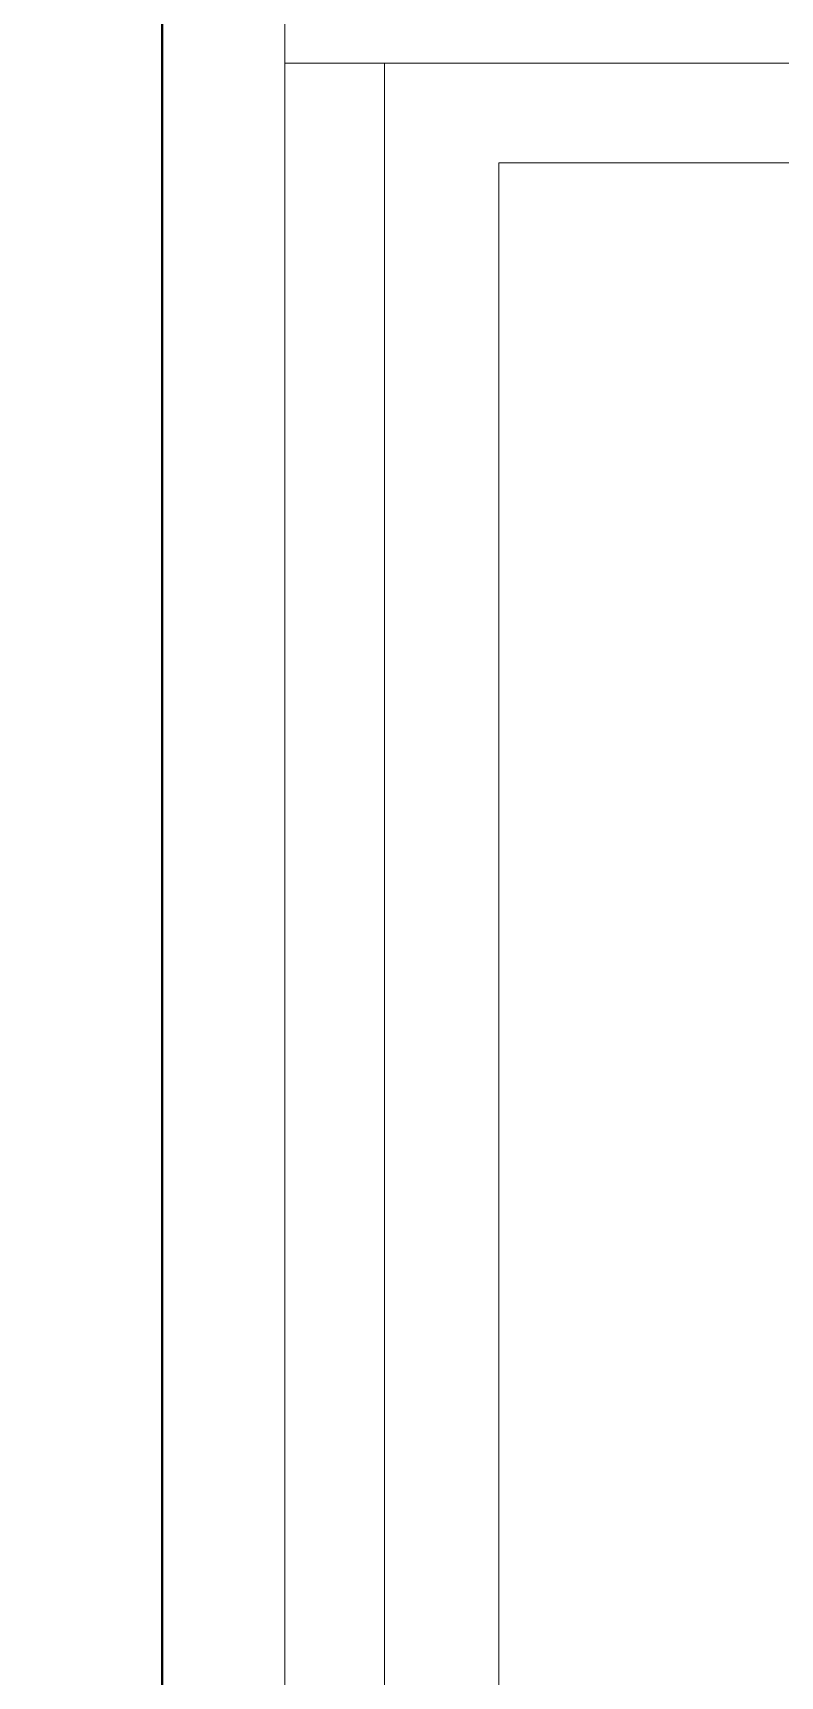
# Model space of a CAD drawing. Header units: millimetres. Extents: x -159872 to 386485, y -250577 to 158966.
# Drawn here: x 227462 to 227762, y 16568 to 17229 of the extents above; entities that cross this region are included whole.
import ezdxf

# ---------------------------------------------------------------- set-up
doc = ezdxf.new("R2010")
doc.units = ezdxf.units.MM
for name, color, linetype, lineweight in [('LDS-elevation', 7, 'Continuous', 9), ('LDS-struct-extg-doors windows', 7, 'Continuous', 9), ('LDS-struct-extg-walls', 1, 'Continuous', 40)]:
    doc.layers.add(name, color=color, linetype=linetype, lineweight=lineweight)

# ---------------------------------------------------------------- blocks, each defined once
blk = doc.blocks.new('Group-204')
at = {"layer": 'LDS-elevation', "color": 7, "lineweight": 18, "flags": 128}
blk.add_lwpolyline([(166840.51, 54373.52), (166840.51, 52080.25), (166838.59, 52080.25), (166838.59, 52072.66), (166835.34, 52065.81), (166831.62, 52059.75), (166825.46, 52053.59), (166817.8, 52049.16), (166813.59, 52047.74), (166813.59, 52035.25), (166812.39, 52026.34), (166810.18, 52020.5), (166806.62, 52014.75), (166802.54, 52009.43), (166796.73, 52006.09), (166788.59, 52002.74), (166788.59, 51629.59), (177637.74, 51629.59)], dxfattribs=at)
at = {"layer": 'LDS-struct-extg-doors windows', "color": 7}
for p, q in [((166889.9, 51629.59), (166889.9, 54531.68)), ((167905.46, 53674.19), (166889.9, 53674.19)), ((166929.9, 51735.14), (166929.9, 53674.19)), ((167905.46, 53634.19), (166975.9, 53634.19)), ((166975.9, 51735.14), (166975.9, 53634.19))]:
    blk.add_line(p, q, dxfattribs=at)
at = {"layer": 'LDS-struct-extg-walls', "color": 7}
blk.add_line((166840.51, 52080.25), (166840.51, 54531.68), dxfattribs=at)
blk.add_line((166840.51, 52080.25), (166840.51, 54531.68), dxfattribs=at)

msp = doc.modelspace()

# ---------------------------------------------------------------- linework, layer by layer
at = {"layer": 'LDS-struct-extg-doors windows', "color": 253}
for p, q in [((227563.41617, 15172.07475), (227563.41617, 17916.00423)), ((228578.96868, 17216.67309), (227563.41617, 17216.67309)), ((227603.41617, 15277.62426), (227603.41617, 17216.67309)), ((228578.96868, 17176.67309), (227649.41617, 17176.67309)), ((227649.41617, 15277.62426), (227649.41617, 17176.67309))]:
    msp.add_line(p, q, dxfattribs=at)
at = {"layer": 'LDS-struct-extg-walls', "color": 253}
msp.add_line((227514.02373, 15622.73644), (227514.02373, 17916.00423), dxfattribs=at)
msp.add_line((227514.02373, 15622.73644), (227514.02373, 17916.00423), dxfattribs=at)

# ---------------------------------------------------------------- block references
at = {"layer": 'LDS-elevation', "color": 7}
msp.add_blockref('Group-204', (60673.51323, -36457.51522), dxfattribs=at)

doc.saveas('drawing.dxf')
